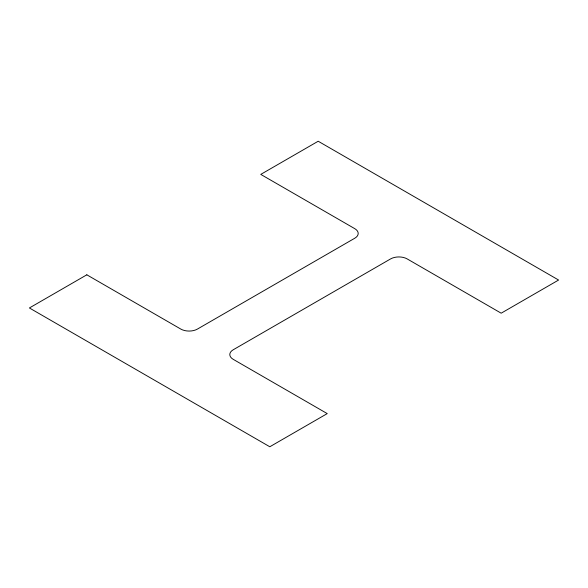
<?xml version="1.0" encoding="UTF-8"?>
<svg xmlns="http://www.w3.org/2000/svg" width="588" height="588" viewBox="0 0 588 588"><rect width="100%" height="100%" fill="white"/><g stroke="black" fill="none" stroke-linecap="round" stroke-linejoin="round"><path stroke-width="0.88" d="M86.826 274.809L29.4 307.965L269.804 446.762L327.237 413.607L233.223 359.334A11.716 6.762 0 0 1 233.223 349.772L390.601 258.911A11.716 6.762 0 0 1 407.161 258.911L501.174 313.191L558.6 280.035L318.196 141.238L260.763 174.393L354.777 228.666A11.716 6.762 0 0 1 354.777 238.228L197.399 329.089A11.716 6.762 0 0 1 180.839 329.089L86.826 274.809"/></g></svg>
